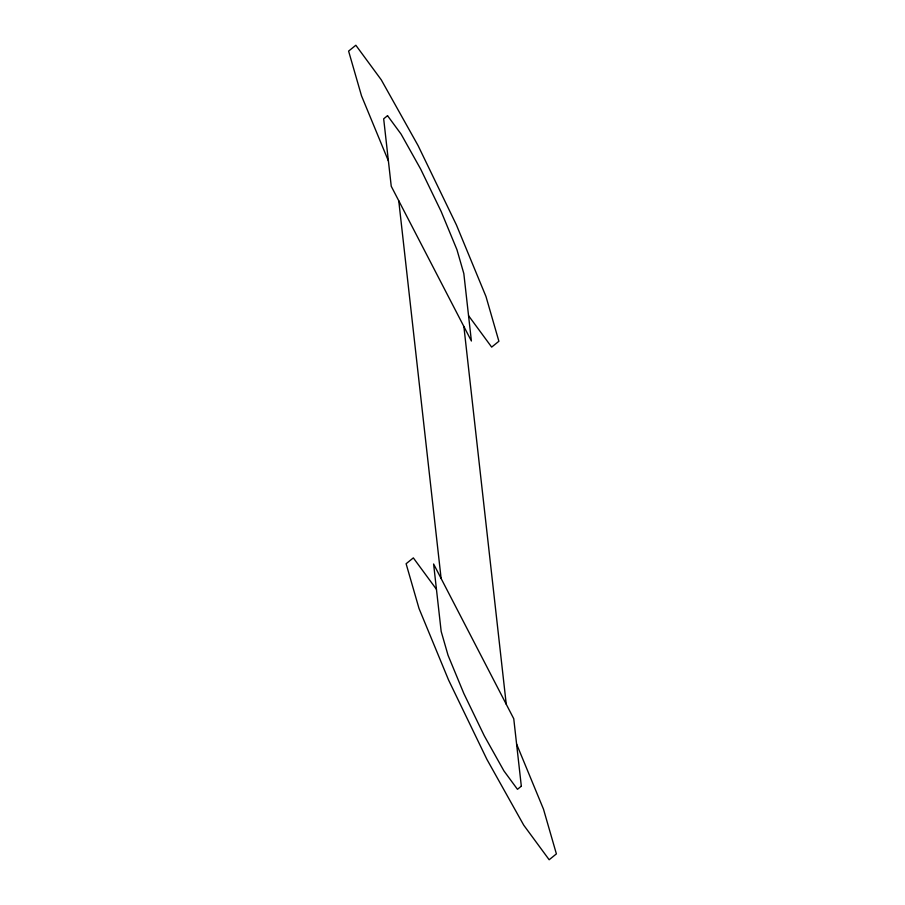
<?xml version="1.0" encoding="UTF-8"?>
<svg xmlns="http://www.w3.org/2000/svg" width="905" height="905" viewBox="0 0 905 905"><rect width="100%" height="100%" fill="white"/><g stroke="black" fill="none" stroke-linecap="round" stroke-linejoin="round"><path stroke-width="1.36" d="M468.552 315.687L491.664 347.113L498.893 341.264L485.985 296.523L456.403 224.915L418.076 145.592L381.265 79.832L355.835 45.25L348.606 51.11L361.514 95.84L388.403 160.932M436.448 589.313L413.336 557.887L406.107 563.736L419.015 608.477L448.597 680.085L486.924 759.408L523.735 825.168L549.165 859.75L556.394 853.89L543.486 809.161L516.597 744.068M463.88 326.501L506.246 704.226M398.754 200.774L441.12 578.499M387.532 115.682L383.675 118.815L391.243 186.26L471.392 341.004L463.824 273.559L456.946 249.701L441.165 211.51L420.723 169.201L401.096 134.132L387.532 115.682M521.325 786.185L517.468 789.318L503.904 770.868L484.277 735.799L463.835 693.49L448.054 655.299L441.176 631.441L433.608 563.996L513.757 718.74L521.325 786.185"/></g></svg>
